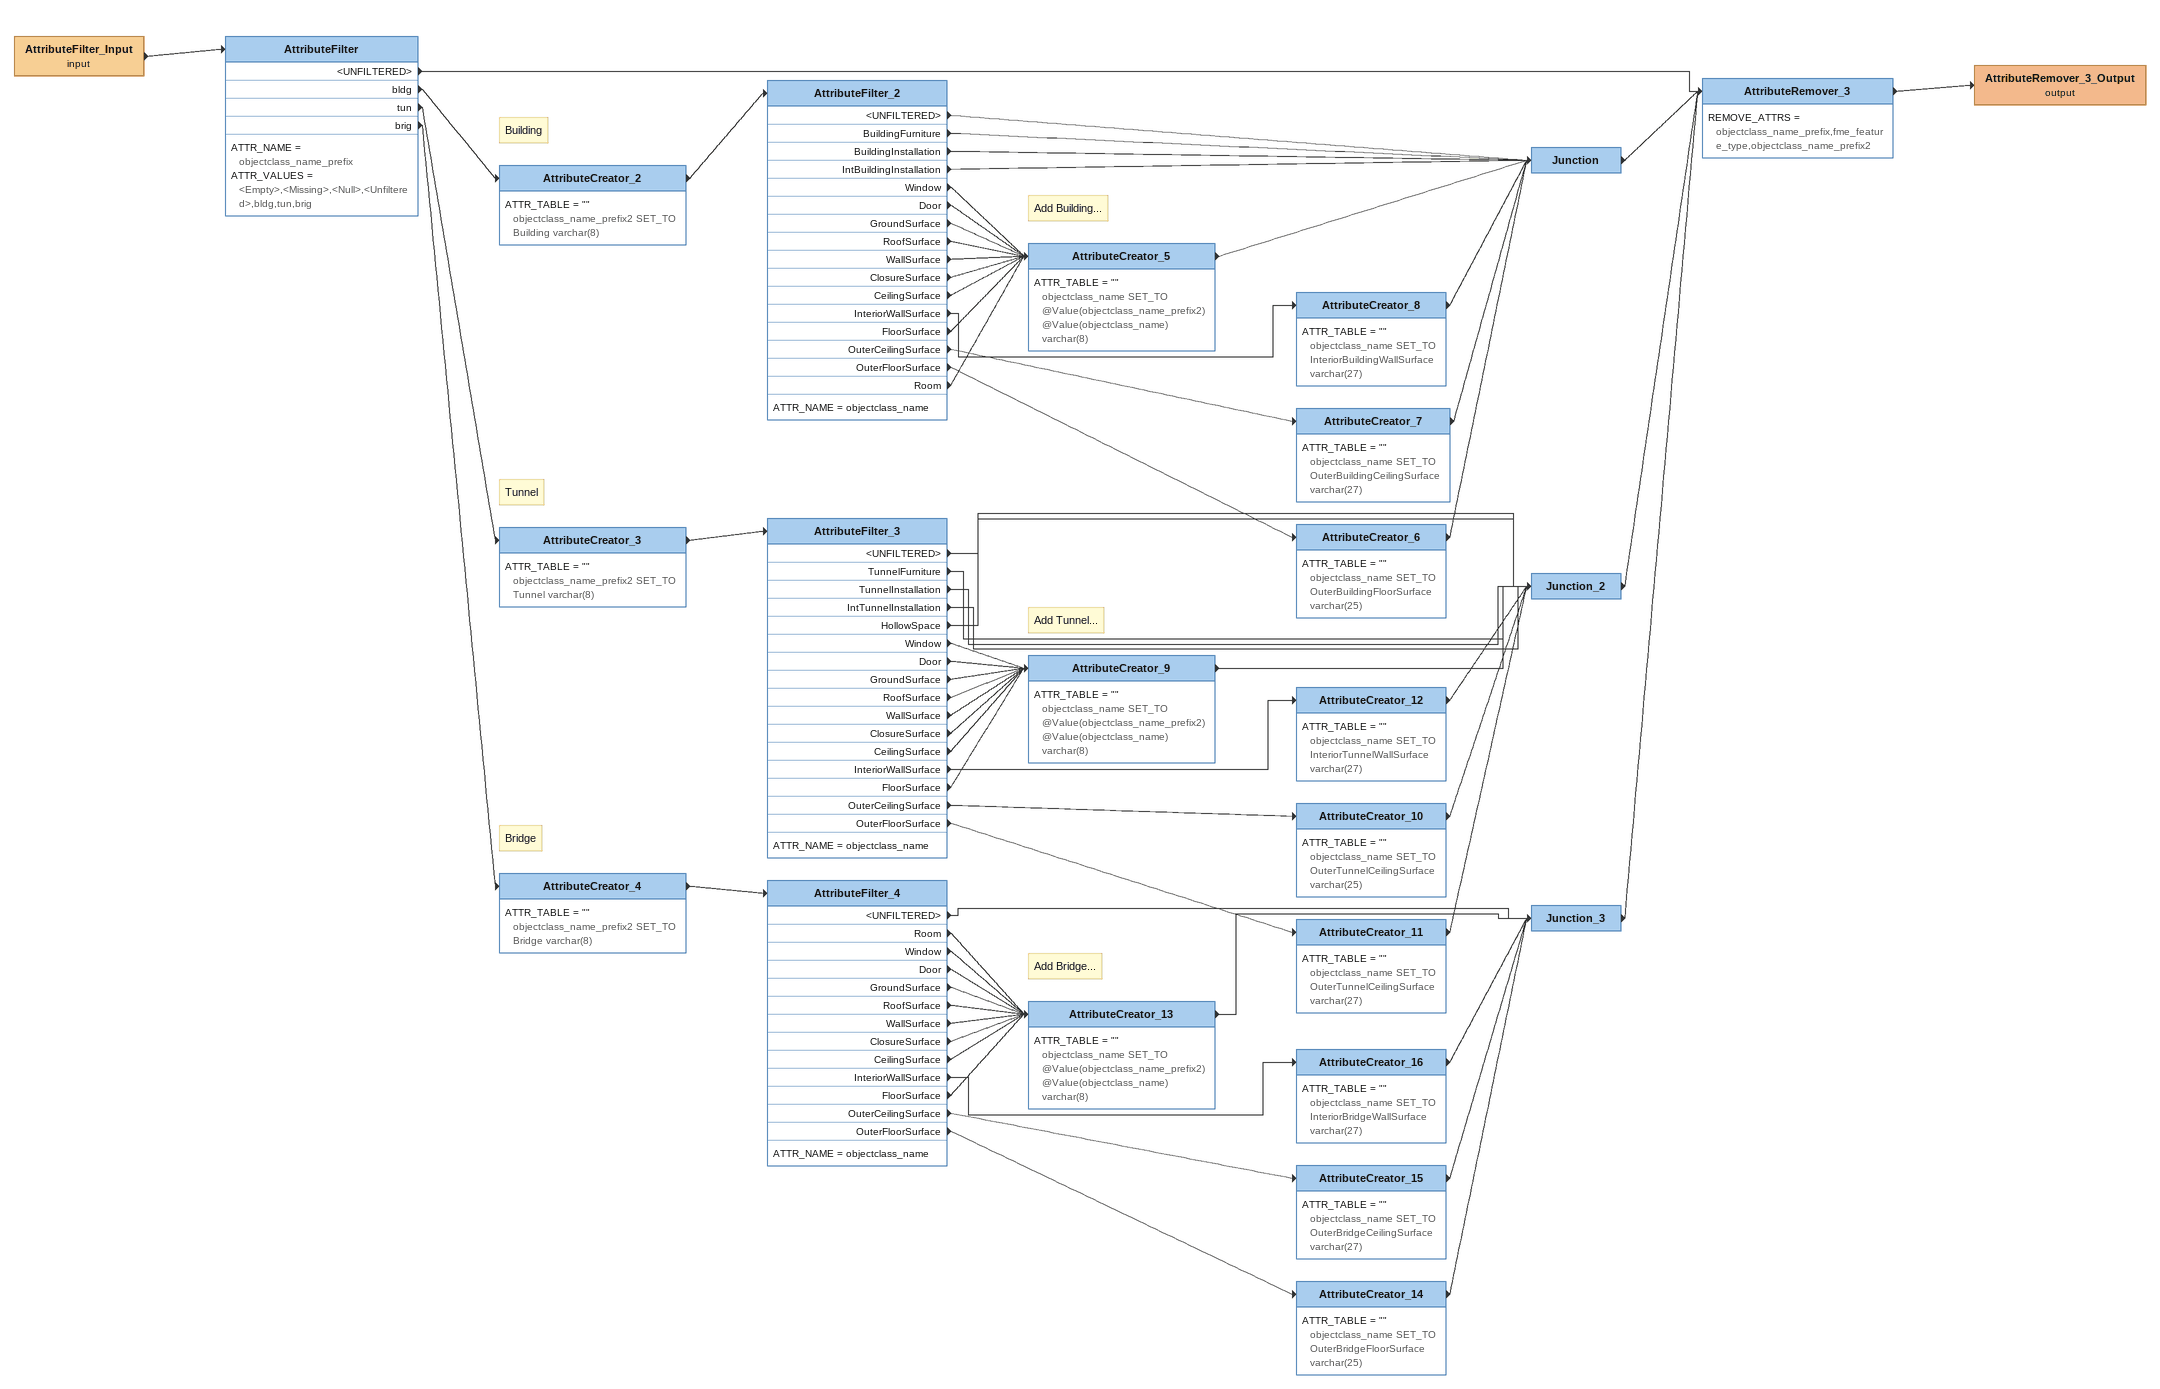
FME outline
AttributeFilter_Input (input)
    -> AttributeFilter
AttributeFilter
    ATTR_NAME = objectclass_name_prefix
    ATTR_VALUES = <Empty>,<Missing>,<Null>,<Unfiltered>,bldg,tun,brig
    <UNFILTERED> -> AttributeRemover_3
    bldg -> AttributeCreator_2
    tun -> AttributeCreator_3
    brig -> AttributeCreator_4
Note: Building
AttributeCreator_2
    ATTR_TABLE = "" objectclass_name_prefix2 SET_TO Building varchar(8)
    -> AttributeFilter_2
AttributeFilter_2
    ATTR_NAME = objectclass_name
    <UNFILTERED> -> Junction
    BuildingFurniture -> Junction
    BuildingInstallation -> Junction
    IntBuildingInstallation -> Junction
    Window -> AttributeCreator_5
    Door -> AttributeCreator_5
    GroundSurface -> AttributeCreator_5
    RoofSurface -> AttributeCreator_5
    WallSurface -> AttributeCreator_5
    ClosureSurface -> AttributeCreator_5
    CeilingSurface -> AttributeCreator_5
    InteriorWallSurface -> AttributeCreator_8
    FloorSurface -> AttributeCreator_5
    OuterCeilingSurface -> AttributeCreator_7
    OuterFloorSurface -> AttributeCreator_6
    Room -> AttributeCreator_5
Note: Add Building...
AttributeCreator_5
    ATTR_TABLE = "" objectclass_name SET_TO @Value(objectclass_name_prefix2)@Value(objectclass_name) varchar(8)
    -> Junction
AttributeCreator_8
    ATTR_TABLE = "" objectclass_name SET_TO InteriorBuildingWallSurface varchar(27)
    -> Junction
AttributeCreator_7
    ATTR_TABLE = "" objectclass_name SET_TO OuterBuildingCeilingSurface varchar(27)
    -> Junction
AttributeCreator_6
    ATTR_TABLE = "" objectclass_name SET_TO OuterBuildingFloorSurface varchar(25)
    -> Junction
Junction
    -> AttributeRemover_3
Note: Tunnel
AttributeCreator_3
    ATTR_TABLE = "" objectclass_name_prefix2 SET_TO Tunnel varchar(8)
    -> AttributeFilter_3
AttributeFilter_3
    ATTR_NAME = objectclass_name
    <UNFILTERED> -> Junction_2
    TunnelFurniture -> Junction_2
    TunnelInstallation -> Junction_2
    IntTunnelInstallation -> Junction_2
    HollowSpace -> Junction_2
    Window -> AttributeCreator_9
    Door -> AttributeCreator_9
    GroundSurface -> AttributeCreator_9
    RoofSurface -> AttributeCreator_9
    WallSurface -> AttributeCreator_9
    ClosureSurface -> AttributeCreator_9
    CeilingSurface -> AttributeCreator_9
    InteriorWallSurface -> AttributeCreator_12
    FloorSurface -> AttributeCreator_9
    OuterCeilingSurface -> AttributeCreator_10
    OuterFloorSurface -> AttributeCreator_11
Note: Add Tunnel...
AttributeCreator_9
    ATTR_TABLE = "" objectclass_name SET_TO @Value(objectclass_name_prefix2)@Value(objectclass_name) varchar(8)
    -> Junction_2
AttributeCreator_12
    ATTR_TABLE = "" objectclass_name SET_TO InteriorTunnelWallSurface varchar(27)
    -> Junction_2
AttributeCreator_10
    ATTR_TABLE = "" objectclass_name SET_TO OuterTunnelCeilingSurface varchar(25)
    -> Junction_2
AttributeCreator_11
    ATTR_TABLE = "" objectclass_name SET_TO OuterTunnelCeilingSurface varchar(27)
    -> Junction_2
Junction_2
    -> AttributeRemover_3
Note: Bridge
AttributeCreator_4
    ATTR_TABLE = "" objectclass_name_prefix2 SET_TO Bridge varchar(8)
    -> AttributeFilter_4
AttributeFilter_4
    ATTR_NAME = objectclass_name
    <UNFILTERED> -> Junction_3
    Room -> AttributeCreator_13
    Window -> AttributeCreator_13
    Door -> AttributeCreator_13
    GroundSurface -> AttributeCreator_13
    RoofSurface -> AttributeCreator_13
    WallSurface -> AttributeCreator_13
    ClosureSurface -> AttributeCreator_13
    CeilingSurface -> AttributeCreator_13
    InteriorWallSurface -> AttributeCreator_16
    FloorSurface -> AttributeCreator_13
    OuterCeilingSurface -> AttributeCreator_15
    OuterFloorSurface -> AttributeCreator_14
Note: Add Bridge...
AttributeCreator_13
    ATTR_TABLE = "" objectclass_name SET_TO @Value(objectclass_name_prefix2)@Value(objectclass_name) varchar(8)
    -> Junction_3
AttributeCreator_16
    ATTR_TABLE = "" objectclass_name SET_TO InteriorBridgeWallSurface varchar(27)
    -> Junction_3
AttributeCreator_15
    ATTR_TABLE = "" objectclass_name SET_TO OuterBridgeCeilingSurface varchar(27)
    -> Junction_3
AttributeCreator_14
    ATTR_TABLE = "" objectclass_name SET_TO OuterBridgeFloorSurface varchar(25)
    -> Junction_3
Junction_3
    -> AttributeRemover_3
AttributeRemover_3
    REMOVE_ATTRS = objectclass_name_prefix,fme_feature_type,objectclass_name_prefix2
    -> AttributeRemover_3_Output (output)
AttributeRemover_3_Output (output)
